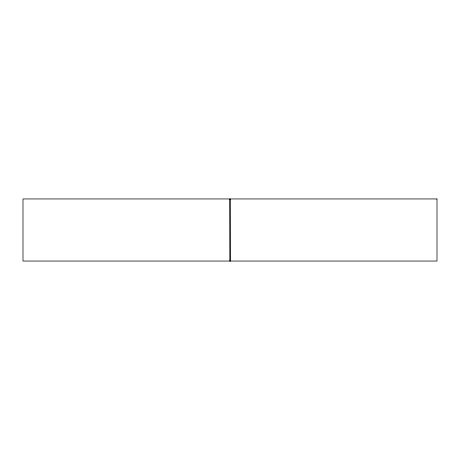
<?xml version="1.0" encoding="UTF-8"?>
<svg xmlns="http://www.w3.org/2000/svg" width="460" height="460" viewBox="0 0 460 460"><rect width="100%" height="100%" fill="white"/><g stroke="black" fill="none" stroke-linecap="round" stroke-linejoin="round"><path stroke-width="0.69" d="M230.161 261.05L230 198.95L230 261.05M437 198.95L23 198.95L23 261.05L437 261.05L437 198.95"/></g></svg>
